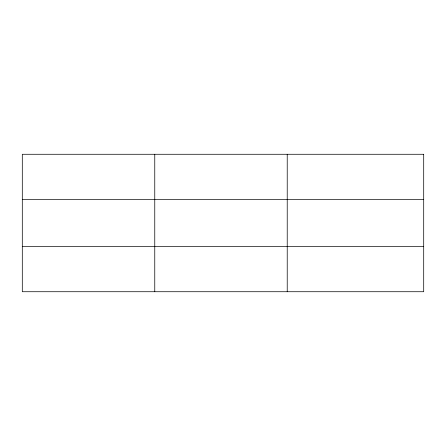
<?xml version="1.0" encoding="UTF-8"?>
<svg xmlns="http://www.w3.org/2000/svg" width="446" height="446" viewBox="0 0 446 446"><rect width="100%" height="100%" fill="white"/><g stroke="black" fill="none" stroke-linecap="round" stroke-linejoin="round"><path stroke-width="0.67" d="M154.762 154.277L154.762 291.723M287.224 154.277L287.224 291.723M22.3 199.635L423.7 199.635M22.3 246.365L423.7 246.365M423.7 154.277L423.7 291.723L22.3 291.723L22.3 154.277L423.7 154.277"/></g></svg>
